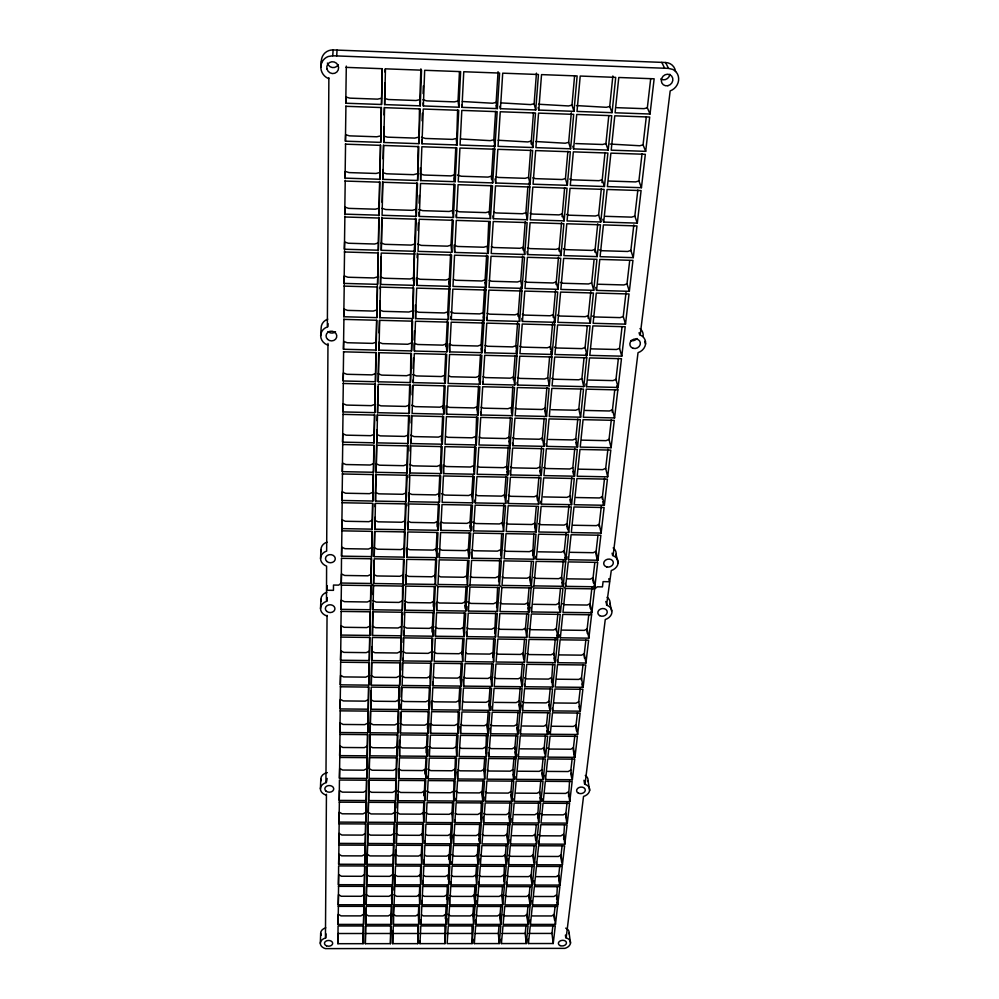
<?xml version="1.0" encoding="UTF-8"?>
<svg xmlns="http://www.w3.org/2000/svg" width="999" height="999" viewBox="0 0 999 999"><rect width="100%" height="100%" fill="white"/><g stroke="black" fill="none" stroke-linecap="round" stroke-linejoin="round"><path stroke-width="1.5" d="M369.642 755.843L370.13 734.64L397.902 734.877L397.14 756.043L369.642 755.843L369.93 734.065M341.171 611.063L340.784 635.064L369.88 635.426L370.217 611.45M370.167 732.779L370.666 711.126L398.738 711.388L397.964 733.016L370.167 732.779L370.454 710.813M341.408 585.114L341.034 609.34L370.442 609.74L370.779 585.539M370.704 709.228L371.216 687.112L399.588 687.399L398.801 709.49L370.704 709.228L370.916 690.858M370.979 579.557L370.979 576.535M366.67 884.752L367.095 865.971L393.231 866.046L392.57 884.789L366.67 884.752L366.895 866.046M340.01 733.815L339.66 755.631L367.245 755.831L367.532 734.04M367.145 864.322L367.582 845.179L393.968 845.266L393.294 864.397L367.145 864.322L367.17 854.32L369.992 855.918L390.334 855.981L393.131 854.395L393.494 844.13M340.234 710.539L339.872 732.529L367.744 732.754L368.044 710.801M367.62 843.493L368.069 823.963L394.73 824.075L394.031 843.593L367.62 843.493L367.882 823.051M340.459 686.138L340.097 708.94L368.269 709.203L368.569 686.425M368.606 800.561L369.081 780.219L396.278 780.394L395.554 800.711L368.606 800.561L368.881 779.807M340.696 661.837L340.322 684.839L368.793 685.139L369.106 662.162M340.921 637.012L340.559 660.227L369.33 660.551L369.642 637.374M569.13 933.041L570.504 943.131A8.129 5.632 -6.7 0 1 564.872 948.363L325.399 948.613A8.242 5.732 -0.3 0 1 320.329 943.331A8.242 5.732 -0.3 0 1 325.437 938.024L326.436 794.255M326.311 795.104L325.874 794.992A8.879 6.656 0.4 0 1 320.417 788.823A8.879 6.656 0.4 0 1 325.924 782.692L327.048 615.359M326.91 615.946L326.436 615.809A9.615 7.805 1.8 0 1 320.529 608.516A9.615 7.805 1.8 0 1 326.486 601.386L326.598 566.133A9.828 8.142 2.3 0 1 320.554 558.516L320.966 549.562M327.972 343.481L326.648 551.073A9.828 8.142 2.3 0 0 320.554 558.516M327.822 345.08L327.285 344.905A10.752 9.728 6.8 0 1 320.691 335.739A10.752 9.728 6.8 0 1 327.347 326.91L328.871 77.747M364.41 884.739L364.822 865.971L338.624 865.908L338.449 884.702L364.41 884.739L364.647 866.046M364.86 864.322L364.91 854.32L362.075 855.893L341.67 855.843L338.873 854.232L338.649 864.247L364.86 864.322L365.284 845.166L338.823 845.079M339.173 822.926L338.836 843.393L365.322 843.493L365.584 823.039M365.309 943.68L365.721 925.973L391.096 925.973L390.472 943.655L365.309 943.68L365.522 926.135M365.784 822.239L365.821 812.337L362.937 813.898L342.133 813.798L339.273 812.212L339.036 822.115L365.784 822.239L366.221 802.309L339.223 802.16M365.759 924.412L366.171 906.355L391.795 906.38L391.158 924.412L365.759 924.412L365.934 908.266M366.258 800.549L366.708 780.207L339.435 780.032L339.248 800.411L366.258 800.549L366.533 779.794M366.208 904.769L366.633 886.363L392.507 886.413L391.858 904.794L366.208 904.769L366.458 885.489M339.797 756.618L339.448 778.246L366.745 778.421L367.033 756.817M363.124 943.68L363.511 925.973L338.062 925.973L337.899 943.705L363.124 943.68L363.336 926.135M338.399 905.244L338.087 924.412L363.549 924.412L363.798 905.269M363.973 904.769L364.023 894.679L361.238 896.278L341.246 896.253L338.499 894.642L338.261 904.757L363.973 904.769L364.373 886.363L338.436 886.325M338.261 904.757L338.586 885.451M338.649 864.247L338.973 843.943M339.036 822.115L339.373 801.498M341.77 530.844L372.165 531.368L371.616 556.618L341.533 556.143L341.933 529.433M342.033 502.747L372.777 503.309L372.215 529.145L341.783 528.621L342.195 501.623M342.295 473.976L373.414 474.587L372.827 501.036L342.045 500.474L342.47 473.189M342.57 444.53L374.051 445.179L373.464 472.265L342.32 471.653L342.744 443.631M342.857 414.373L374.712 415.072L374.113 442.807L342.595 442.145L343.032 413.811M343.144 383.479L375.387 384.228L374.762 412.637L342.882 411.925L343.319 382.867M343.444 351.823L376.086 352.635L375.449 381.73L343.169 380.969L343.619 351.573M343.743 319.38L376.798 320.242L376.136 350.075L343.469 349.25L343.918 319.118M344.056 286.114L377.522 287.025L376.848 317.62L343.768 316.745L344.243 284.727M344.38 251.985L378.271 252.972L377.585 284.34L344.081 283.404L344.568 250.687M344.705 216.983L379.033 218.032L378.334 250.212L344.405 249.226L344.892 216.071M345.042 181.056L379.82 182.168L379.096 215.197L344.73 214.136L345.229 180.282M345.379 144.168L380.631 145.355L379.882 179.258L345.067 178.134L345.567 143.819M345.741 106.294L381.456 107.555L380.694 142.37L345.417 141.184L345.929 106.106M346.104 67.37L382.317 68.719L381.531 104.483L345.766 103.222L346.303 66.096M338.449 884.702L338.686 874.637L341.458 876.235L361.65 876.285L364.46 874.687M338.087 924.412L338.311 914.26L341.034 915.883L360.839 915.883L363.599 914.272M337.899 943.705L338.137 933.516L363.174 933.503M363.986 896.253L364.223 885.489M364.872 855.956L365.135 844.03M365.784 814.048L366.059 801.635M370.904 579.532L371.391 557.517M371.616 556.618L371.965 531.418M372.215 529.145L372.565 503.696M372.827 501.036L373.214 473.776M373.464 472.265L373.838 445.766M373.901 442.769L374.513 414.498M374.762 412.637L375.187 383.604M375.449 381.73L375.874 352.372M375.974 347.802L376.573 320.354M376.848 317.62L377.335 285.639M377.585 284.34L378.072 251.948M378.334 250.212L378.833 217.095M378.896 214.061L379.608 181.368M379.882 179.258L380.407 144.98M380.694 142.37L381.231 107.343M381.531 104.483L382.068 68.968M363.549 924.412L363.936 906.355L338.249 906.343M365.322 843.493L365.746 823.95L339.023 823.838M366.745 778.421L367.207 757.654L339.648 757.454M367.245 755.831L367.707 734.627L339.86 734.39M367.744 732.754L368.219 711.101L340.085 710.851M368.269 709.203L368.743 687.087L340.309 686.788M368.793 685.139L369.293 662.537L340.534 662.212M369.33 660.551L369.842 637.449L340.771 637.087M369.88 635.426L370.404 611.813L341.009 611.413M370.442 609.74L370.979 585.601L341.258 585.164M367.132 855.968L367.407 844.043M368.369 801.648L368.132 812.349L371.016 813.935L391.758 814.035L394.617 812.474L394.992 801.785M369.405 756.83L369.131 768.656L372.078 770.229L393.244 770.379L396.153 768.843L396.566 757.03M371.266 685.164L371.79 662.562L400.462 662.886L399.65 685.451L371.266 685.164L371.566 662.187M371.828 660.576L372.365 637.487L401.348 637.849L400.524 660.901L371.828 660.576L371.928 646.603M372.415 635.451L372.952 611.85L402.26 612.25L401.423 635.814L372.415 635.451L372.739 611.488M373.127 594.592L373.326 585.576M373.601 583.516L374.175 558.828L404.145 559.303L403.271 583.953L373.601 583.516L373.901 560.639M374.225 556.655L374.8 531.406L405.119 531.93L404.22 557.142L374.225 556.655L374.575 531.468M374.85 529.195L375.449 503.359L406.118 503.908L405.194 529.707L374.85 529.195L374.887 517.357M375.137 506.768L375.199 503.746M375.437 493.543L375.886 473.838M376.161 472.315L376.785 445.242L408.179 445.891L407.217 472.914L376.161 472.315L376.573 444.33M376.848 442.857L377.485 415.134L409.24 415.834L408.266 443.519L376.848 442.857L376.898 429.882M377.11 420.691L377.247 414.573M377.535 412.699L378.196 384.303L410.339 385.052L409.328 413.399L377.535 412.699L377.884 386.65M378.246 381.793L378.921 352.697L411.463 353.509L410.427 382.555L378.246 381.793L378.671 352.447M379.121 332.929L379.408 320.442M379.72 317.694L380.432 287.113L413.786 288.037L412.712 318.556L379.72 317.694L379.857 300.911M380.132 288.761L380.207 285.726M414.597 246.79L413.886 285.339L380.494 284.415L380.869 256.718M381.281 250.299L382.018 218.119L416.246 219.168L415.097 251.286L381.281 250.299L381.78 217.208M382.118 202.347L382.592 181.481M382.904 179.358L383.691 145.467L418.818 146.653L417.619 180.482L382.904 179.358L382.867 169.568M383.117 158.866L383.429 145.092M383.753 142.482L384.565 107.667L420.167 108.928L418.931 143.669L383.753 142.482L383.841 126.985M384.116 114.972L384.29 107.455M384.627 104.595L385.452 68.831L421.541 70.167L420.267 105.857L384.627 104.595L384.852 82.967M385.102 72.165L385.164 69.081M608.791 578.733L609.427 581.73L603.084 581.63L602.459 586.888L597.39 586.813L594.617 588.873L565.471 588.448L563.149 586.313L533.903 585.876L531.156 587.949L501.86 587.524L499.463 585.377L470.042 584.939L467.357 587.012L437.887 586.575L435.427 584.427L405.844 583.99L403.196 586.076L402.335 610.177L373.002 609.777L373.551 585.639L371.016 583.478L341.271 583.041L338.673 585.127L333.491 585.052L333.454 590.347L326.998 590.259L327.173 585.701M375.499 501.086L376.111 474.637L407.13 475.237L406.193 501.648L375.499 501.086L375.462 492.407L378.783 493.843L402.634 494.293L405.894 492.969L406.193 501.648M378.983 350.137L379.67 320.317L412.612 321.178L411.551 350.949L378.983 350.137L378.921 343.594M380.494 284.415L381.218 253.059L414.997 254.046M339.872 732.529L340.11 722.889L343.094 724.45L364.76 724.637L367.769 723.126M339.66 755.631L339.897 745.916L342.844 747.477L364.285 747.639L367.27 746.128M339.448 778.246L339.685 768.468L342.595 770.042L363.823 770.179L366.783 768.643M339.248 800.411L339.473 790.559L342.357 792.145L363.374 792.257L366.296 790.709M338.836 843.393L339.073 833.428L341.895 835.027L362.5 835.102L365.359 833.541M341.034 609.34L341.271 600.162L344.418 601.66L367.282 601.985L370.454 600.561M340.784 635.064L341.034 625.774L344.131 627.285L366.758 627.584L369.892 626.148M340.559 660.227L340.796 650.836L343.868 652.372L366.233 652.634L369.343 651.173M340.322 684.839L340.559 675.361L343.606 676.91L365.734 677.147L368.806 675.674M340.097 708.94L340.334 699.375L343.344 700.923L365.247 701.136L368.281 699.65M342.195 496.953L342.27 494.055M341.783 528.621L342.033 519.805L345.279 521.266L368.918 521.678L372.202 520.329M341.533 556.143L341.77 547.202L344.98 548.663L368.369 549.05L371.603 547.677M342.595 442.145L342.844 433.766L346.203 435.164L370.691 435.676L374.076 434.415L374.113 442.807M342.32 471.653L342.557 463.111L345.891 464.535L370.092 465.01L373.439 463.723M342.045 500.474L342.295 491.783L345.579 493.219L369.493 493.668L372.814 492.357M343.469 349.25L343.706 341.396L347.202 342.732L372.577 343.369L376.099 342.207L376.136 350.075M325.836 937.924L325.961 933.828M343.169 380.969L343.419 372.927L346.865 374.288L371.94 374.875L375.412 373.688M342.882 411.925L343.119 403.708L346.528 405.082L371.303 405.644L374.737 404.42M344.081 283.404L344.33 275.961L347.902 277.235L373.926 277.959L377.522 276.885M344.205 281.631L344.305 278.634M343.768 316.745L344.018 309.091L347.552 310.389L373.239 311.064L376.798 309.952M320.329 943.331L320.679 933.141M344.405 249.226L344.643 241.995L348.276 243.244L374.625 244.018L378.259 242.969M326.361 782.592L327.148 778.483M344.73 214.136L344.98 207.155L348.651 208.366L375.337 209.191L379.021 208.192L379.096 215.197M390.472 943.655L390.597 926.135M390.759 921.727L391.333 905.294M391.546 899.287L392.033 885.539M392.57 884.789L392.744 865.396M393.594 841.195L394.23 823.164M395.554 800.711L395.766 779.969M396.678 754.07L397.377 734.29M397.54 729.769L398.189 711.076M398.526 701.835L399.051 686.738M399.65 685.451L399.912 662.512M400.524 660.901L400.836 636.226M401.423 635.814L401.698 611.875M402.335 610.177L402.609 586.013M402.934 577.01L403.546 559.565M403.758 553.434L404.57 530.494M404.682 527.534L405.557 502.784M405.706 498.251L406.556 474.425M406.718 469.792L407.592 444.967M407.754 440.484L408.641 415.259M408.916 407.604L409.727 384.415M410.427 382.555L410.839 353.234M411.551 350.949L412.013 319.73M412.712 318.556L413.186 286.626M413.399 280.557L415.609 218.232M415.821 212.15L416.858 182.842M417.619 180.482L418.144 146.254M418.931 143.669L419.468 108.691M419.68 102.697L420.879 68.856M394.792 822.364L395.492 802.459L368.569 802.322L368.107 822.252L394.792 822.364L394.617 812.474M396.341 778.608L397.078 757.866L369.593 757.667L369.118 778.433L396.341 778.608L396.153 768.843M416.346 216.346L417.52 183.379L382.842 182.268L382.08 215.285L416.346 216.346L415.921 209.34L412.3 210.339L385.689 209.515L381.98 208.304M392.657 943.655L393.306 925.973L418.631 925.961L417.757 943.643L392.657 943.655L392.619 930.556M393.156 915.833L393.531 905.294M394.081 890.121L394.255 885.539M395.329 856.043L395.542 849.999M396.328 843.593L397.04 824.088L423.626 824.2L422.677 843.693L396.328 843.593L396.528 823.176M397.078 807.904L397.302 801.797M399.25 748.189L399.538 740.334M400.374 733.029L401.173 711.413L429.17 711.663L428.109 733.266L400.374 733.029L400.549 712.637M401.111 697.04L401.486 686.763M402.098 670.029L402.372 662.537M403.109 642.382L403.271 637.787M404.108 614.847L404.208 611.912M408.079 505.856L408.179 502.834M409.103 477.572L409.215 474.488M410.065 451.011L410.289 445.03M411.089 422.964L411.376 415.322M412.112 394.867L412.437 385.964M413.074 368.506L413.461 357.867M414.11 340.047L414.448 330.706M449.225 281.556L449.95 289.036L448.451 319.493L415.572 318.631L415.384 304.907M419.093 203.209L419.38 195.417M420.629 180.582L421.865 146.753L456.88 147.939L455.219 181.693L420.629 180.582L420.379 167.72M422.09 120.792L422.365 113.299M423.077 93.606L423.364 85.914M345.067 178.134L345.317 171.403L349.038 172.59L376.061 173.464L379.807 172.515M417.107 257.767L417.27 253.097M418.094 230.482L418.381 222.889M393.369 924.412L394.018 906.38L419.592 906.405L418.706 924.412L393.369 924.412L393.206 914.285L395.979 915.896L415.684 915.908L418.369 914.297L418.706 924.412M394.817 884.802L395.504 866.046L421.566 866.108L420.654 884.839L394.817 884.802L394.667 876.185M395.567 864.397L396.266 845.279L422.589 845.366L421.653 864.472L395.567 864.397L395.392 854.407L398.239 856.006L418.531 856.068L421.291 854.482L421.653 864.472M397.902 800.723L398.638 780.406L425.774 780.581L424.775 800.861L397.902 800.723L397.789 795.104M398.713 778.621L399.463 757.879L426.885 758.079L425.861 778.795L398.713 778.621L398.501 768.855L401.473 770.429L422.589 770.566L425.449 769.043L425.861 778.795M399.538 756.068L400.312 734.889L428.009 735.114L426.973 756.268L399.538 756.068L399.325 746.365L402.322 747.939L423.651 748.101L426.548 746.578L426.973 756.268M401.236 709.502L402.048 687.424L430.344 687.712L429.258 709.765L401.236 709.502L401.111 704.058M403.022 660.938L403.871 637.874L432.779 638.236L431.643 661.263L403.022 660.938L402.947 658.254M403.946 635.851L404.807 612.275L434.028 612.674L432.879 636.213L403.946 635.851L403.808 631.218M404.882 610.202L405.769 586.113L435.314 586.538L434.128 610.601L404.882 610.202L404.695 604.095M406.83 557.18L407.754 531.967L437.974 532.479L436.738 557.654L406.83 557.18L406.531 548.251M407.829 529.757L408.778 503.958L439.348 504.52L438.086 530.269L407.829 529.757L407.58 522.427M408.853 501.698L409.827 475.299L440.759 475.899L439.46 502.247L408.853 501.698L408.591 494.468M409.915 472.977L410.901 445.954L442.195 446.603L440.871 473.576L409.915 472.977L409.752 468.706M410.989 443.568L412 415.896L443.668 416.595L442.32 444.218L410.989 443.568L410.814 439.385M413.224 382.617L414.285 353.571L446.728 354.383L445.304 383.379L413.224 382.617L413.099 379.945M414.385 351.024L415.472 321.253L448.314 322.115L446.853 351.823L414.385 351.024L414.061 344.468M415.572 318.631L416.683 288.112L449.95 289.036M416.783 285.427L417.932 254.121L451.61 255.107L450.074 286.351L416.783 285.427L416.371 277.972L420.03 279.258L445.891 279.982L449.363 278.896L450.074 286.351M419.318 216.433L420.529 183.479L455.082 184.59L453.459 217.482L419.318 216.433L419.043 212.238M421.978 143.769L423.251 109.028L458.741 110.29L457.03 144.955L421.978 143.769L421.69 139.885M423.364 105.969L424.675 70.292L460.639 71.616L458.891 107.23L423.364 105.969L423.114 102.872M326.96 601.261L327.11 597.577M320.417 788.835L320.791 779.008M345.417 141.184L345.654 134.715L349.425 135.852L376.823 136.788L380.607 135.889M345.766 103.222L346.016 97.04L349.837 98.139L377.585 99.138L381.418 98.289M320.529 608.541L320.929 599.35M417.757 943.643L417.794 926.135M418.294 915.846L418.806 905.306M419.243 896.328L419.767 885.576M420.217 876.423L420.754 865.471M421.203 856.131L421.79 844.23M422.215 835.426L422.814 823.288M423.251 814.322L423.851 801.935M424.15 795.841L424.912 780.157M425.212 773.925L426.036 757.242M426.248 752.821L427.135 734.54M427.435 728.508L428.271 711.35M428.571 705.207L429.458 687.05M429.882 678.259L430.631 662.861M431.643 661.263L431.843 638.149M432.142 632.03L433.104 612.3M433.379 606.443L434.353 586.475M434.802 577.497L435.726 558.541M436.088 550.886L436.988 532.517M437.275 526.623L438.411 503.384M438.773 495.841L439.785 475.074M441.221 445.666L440.359 470.204M441.446 441.196L442.669 416.009M443.044 408.366L444.168 385.214M444.393 380.781L445.691 354.096M446.066 346.516L447.315 320.654M447.627 314.435L448.938 287.612M449.075 284.59L450.574 254.058M451.748 252.36L453.321 220.304L419.218 219.256L418.032 251.373L451.748 252.36L450.999 245.117L452.26 219.343M452.559 213.287L453.983 184.041M454.133 180.931L455.769 147.515M457.592 110.04L456.555 145.33M458.891 107.23L458.029 101.024L459.453 71.828M419.667 904.819L420.567 886.45L394.755 886.413L394.081 904.794L419.667 904.819L419.33 894.742L416.62 896.34L396.715 896.315L393.918 894.717M423.713 822.489L424.687 802.609L397.839 802.472L397.103 822.377L423.713 822.489L423.326 812.612L420.517 814.173L399.825 814.073L396.915 812.487M430.432 685.776L431.543 663.236L402.947 662.924L402.122 685.476L430.432 685.776L429.982 676.335L426.998 677.797L404.982 677.559L401.885 676.023M443.793 414.16L445.179 385.864L413.136 385.114L412.088 413.461L443.793 414.16L443.156 405.956L439.847 407.18L415.222 406.63L411.738 405.257M327.872 326.76L328.034 323.651M419.942 943.63L420.829 925.961L446.091 925.961L444.98 943.618L419.942 943.63L419.842 940.733M420.904 924.412L421.815 906.405L447.315 906.418L446.178 924.412L420.904 924.412L420.754 920.079M421.89 904.819L422.814 886.463L448.563 886.5L447.415 904.844L421.89 904.819L421.74 900.499M422.889 884.839L423.838 866.121L449.837 866.183L448.663 884.889L422.889 884.839L422.739 880.544M423.913 864.472L424.875 845.379L451.136 845.466L449.937 864.547L423.913 864.472L423.751 860.201M424.962 843.693L425.936 824.212L452.46 824.325L451.248 843.793L424.962 843.693L424.85 840.858M428.221 778.808L429.258 758.104L456.605 758.291L455.307 778.983L428.221 778.808L428.096 776.023M429.358 756.28L430.419 735.139L458.042 735.364L456.718 756.48L429.358 756.28L429.046 749.362M430.507 733.278L431.593 711.688L459.515 711.95L458.166 733.503L430.507 733.278L430.057 723.676L433.116 725.224L454.62 725.411L457.505 723.913L458.166 733.503M431.693 709.789L432.804 687.737L461.014 688.024L459.64 710.052L431.693 709.789L431.293 701.623M432.892 685.801L434.028 663.274L462.549 663.598L461.138 686.088L432.892 685.801L432.692 681.755M435.389 636.238L436.575 612.712L465.721 613.099L464.248 636.6L435.389 636.238L435.052 630.069M467.357 587.012L465.846 611.038L436.675 610.639L437.887 586.575M439.335 557.692L440.596 532.529L470.741 533.041L469.168 558.166L439.335 557.692L439.061 553.234M440.709 530.319L442.008 504.57L472.49 505.119L470.879 530.831L440.709 530.319L440.234 522.989M443.556 473.626L444.917 446.653L476.123 447.302L474.425 474.238L443.556 473.626L443.044 466.533M446.541 414.223L447.964 385.926L479.92 386.675L478.146 414.922L446.541 414.223L446.004 407.38M449.675 351.898L451.173 322.19L483.916 323.039L482.055 352.697L449.675 351.898L449.1 345.354M451.298 319.568L452.834 289.111L485.989 290.022L484.078 320.429L451.298 319.568L451.011 316.508M454.682 252.435L456.293 220.392L490.297 221.441L488.286 253.421L454.682 252.435L454.058 246.653M456.431 217.57L458.079 184.69L492.532 185.802L490.472 218.619L456.431 217.57L456.106 214.773M461.975 107.343L463.761 71.741L499.6 73.064L497.377 108.604L461.975 107.343L461.613 104.858M320.691 335.764L321.141 327.972A10.652 9.665 7.1 0 1 327.734 319.168M336.7 55.932L337.05 50.1M444.98 943.618L444.93 926.135M445.379 918.793L446.216 905.331M446.59 899.35L447.44 885.626M448.663 884.889L448.701 865.534M449.075 859.315L450.012 844.317M450.374 838.473L451.311 823.413M451.873 814.46L452.634 802.097M453.996 780.331L453.646 799.962M455.419 757.454L454.845 775.187M456.718 756.48L456.081 746.802L456.83 734.777M458.266 711.625L457.767 731.243M459.64 710.052L458.953 700.536L459.777 687.362M461.276 663.211L460.314 678.583L460.814 685.326M461.838 654.245L462.812 638.523M464.41 612.724L463.374 629.37L463.873 635.539M465.846 611.038L465.084 601.898L466.021 586.937M466.57 577.971L467.657 560.576M469.368 533.066L468.231 551.411L468.756 557.355M470.879 530.831L470.054 522.04L471.078 505.482M471.64 496.453L472.927 475.724M474.762 446.366L473.701 470.866M476.598 416.758L475.674 443.106M478.509 386.026L477.072 409.14L477.684 414.61M480.082 384.19L481.893 355.244L449.55 354.445L448.089 383.441L480.082 384.19L479.12 376.161L480.444 354.957M482.055 352.697L481.068 344.855L482.517 321.578M484.078 320.429L483.066 312.774L484.565 288.599M486.151 287.35L488.111 256.169L454.545 255.195L452.972 286.426L486.151 287.35L485.102 279.895L486.65 255.107M488.711 221.978L487.462 251.81M489.173 214.41L490.996 185.227M491.383 179.021L493.256 148.789M495.005 146.241L497.177 111.651L461.813 110.402L460.077 145.067L495.005 146.241L493.818 139.76L495.579 111.389M497.377 108.604L496.141 102.385L498.051 71.728M452.572 822.627L453.821 802.771L427.023 802.622L426.024 822.502L452.572 822.627L451.973 812.761L449.2 814.31L428.559 814.21L425.624 812.624M453.921 801.023L455.194 780.756L428.134 780.594L427.11 800.873L453.921 801.023L453.321 791.22L450.524 792.756L429.67 792.644L426.698 791.058M462.674 661.613L464.11 638.623L435.289 638.261L434.128 661.288L462.674 661.613L461.95 652.272L458.991 653.721L436.8 653.458L433.628 651.935M467.482 584.902L469.031 560.327L439.223 559.865L437.987 584.465L467.482 584.902L466.708 575.861L463.648 577.26L440.721 576.91L438.536 575.923M472.639 502.859L474.288 476.548L443.444 475.949L442.12 502.297L472.639 502.859L471.778 494.205L468.631 495.516L444.917 495.079L441.521 493.643M476.273 444.93L477.997 417.357L446.428 416.658L445.03 444.28L476.273 444.93L475.362 436.563L472.14 437.824L447.877 437.312L445.554 436.376M494.817 149.213L459.927 148.039L458.229 181.793L492.707 182.904L494.817 149.213L494.118 145.305M474.975 906.443L473.601 924.412L448.376 924.412L449.525 906.418L474.975 906.443L474.238 896.39L475.049 885.676M449.625 904.844L450.799 886.5L476.486 886.55L475.087 904.869L449.625 904.844L449.238 897.651M450.899 884.889L452.097 866.195L478.034 866.258L476.61 884.939L450.899 884.889L450.736 882.03M452.197 864.547L453.421 845.479L479.62 845.566L478.159 864.61L452.197 864.547L452.035 861.7M453.521 843.793L454.77 824.337L481.231 824.45L479.745 843.893L453.521 843.793L453.009 835.301M454.882 822.627L456.143 802.784L482.867 802.921L481.356 822.751L454.882 822.627L454.707 819.817M456.256 801.036L457.542 780.768L484.54 780.943L483.004 801.173L456.256 801.036L456.081 798.238M457.667 778.995L458.978 758.316L486.251 758.516L484.677 779.17L457.667 778.995L457.205 772.04M460.564 733.528L461.938 711.975L489.785 712.225L488.149 733.753L460.564 733.528L460.077 726.673M463.586 686.113L465.022 663.623L493.469 663.948L491.758 686.413L463.586 686.113L463.074 679.382M466.745 636.638L468.244 613.136L497.315 613.536L495.529 637L466.745 636.638L466.371 632.005M468.381 611.076L469.917 587.05L499.3 587.487L497.477 611.463L468.381 611.076L467.994 606.505M470.042 584.939L471.615 560.377L501.336 560.839L499.463 585.377L498.426 576.348L495.417 577.734L472.552 577.385L470.354 576.398M471.753 558.216L473.364 533.091L503.409 533.603L501.498 558.691L471.753 558.216L471.203 552.272M473.501 530.881L475.137 505.169L505.544 505.731L503.583 531.393L473.501 530.881L473.076 526.485M475.287 502.909L476.96 476.598L507.717 477.197L505.706 503.471L475.287 502.909L474.987 500.024M480.894 414.985L482.704 386.738L514.56 387.487L512.412 415.684L480.894 414.985L480.581 412.25M482.854 384.253L484.702 355.319L516.945 356.119L514.747 385.002L482.854 384.253L482.529 381.581M484.865 352.772L486.763 323.114L519.405 323.976L517.145 353.571L484.865 352.772L484.527 350.149M486.925 320.504L488.861 290.11L521.915 291.021L519.605 321.366L486.925 320.504L486.513 317.445M493.419 218.706L495.516 185.889L529.857 187L527.36 219.755L493.419 218.706L492.969 215.909M495.704 183.004L497.852 149.313L532.642 150.487L530.069 184.116L495.704 183.004L494.992 178.946M500.449 108.704L502.709 73.177L538.436 74.5L535.726 109.965L500.449 108.704L499.937 106.231M328.708 78.621L328.122 78.397A12.025 11.651 45.7 0 1 328.196 56.518L332.742 55.782L333.129 49.95L665.596 62.512A11.976 11.001 -46.9 0 1 675.561 71.516M472.14 943.593L473.476 925.961L448.276 925.961L447.152 943.618L472.14 943.593L471.99 926.135M472.777 915.871L473.563 905.356M475.749 876.535L476.573 865.609M478.171 844.417L477.272 856.293L477.822 863.411M478.833 835.651L479.745 823.538M481.356 802.247L480.769 818.818M483.004 780.519L482.042 793.119L482.754 801.523M483.703 771.203L484.727 757.667M486.438 735.027L485.764 752.984M488.186 711.912L487.112 726.011L487.999 735.614L486.388 756.693L459.103 756.493L460.439 735.389L487.999 735.614M489.935 710.339L491.608 688.348L463.461 688.049L462.062 710.077L489.935 710.339L489.023 700.823L490.01 687.674M490.671 678.908L491.833 663.548M493.693 638.91L492.782 657.267M495.641 613.149L494.717 632.842M497.589 587.4L496.64 607.429M499.687 559.552L498.613 581.455M501.648 533.616L500.624 554.895M502.322 524.8L503.846 504.582M504.42 497.065L505.981 476.373M506.555 468.681L508.191 447.065M510.127 445.641L512.225 418.106L480.744 417.407L478.983 444.992L510.127 445.641L508.928 437.275L510.427 417.507M512.749 386.825L511.413 412.637M513.299 379.445L515.084 355.819M517.145 353.571L515.846 345.729L517.607 322.502M518.069 316.296L520.092 289.585M522.115 288.349L524.5 257.23L491.033 256.256L489.035 287.425L522.115 288.349L520.741 280.894L522.614 256.156M523.089 249.975L525.224 221.578M527.36 219.755L525.899 212.75L527.884 186.413M530.069 184.116L528.571 177.36L530.631 150.05M531.093 143.981L533.454 112.725M535.726 109.965L534.128 103.746L536.438 73.152M493.618 661.975L495.367 639.01L466.62 638.661L465.147 661.638L493.618 661.975L492.657 652.634L489.747 654.083L467.607 653.821L465.484 652.809M509.94 448.002L478.833 447.352L477.11 474.288L507.892 474.887L509.94 448.002L508.953 441.021M524.7 254.483L527.135 222.565L493.244 221.528L491.208 253.509L524.7 254.483L523.289 247.252L519.905 248.289L493.893 247.527L491.358 246.691M532.867 147.527L535.501 112.999L500.249 111.763L498.039 146.353L532.867 147.527L531.318 141.034L527.809 141.933L498.139 140.247M474.313 943.593L475.674 925.961L500.811 925.961L499.225 943.568L474.313 943.593L474.001 939.247M475.786 924.412L477.185 906.443L502.559 906.468L500.949 924.412L475.786 924.412L475.474 920.091M477.297 904.869L478.721 886.55L504.345 886.588L502.709 904.894L477.297 904.869L476.985 900.561M478.846 884.939L480.294 866.258L506.168 866.333L504.495 884.989L478.846 884.939L478.621 882.08M480.419 864.622L481.893 845.566L508.016 845.666L506.318 864.684L480.419 864.622L479.97 858.928M483.653 822.764L485.189 802.934L511.85 803.071L510.064 822.876L483.653 822.764L483.191 817.132M485.327 801.186L486.888 780.956L513.811 781.131L512 801.335L485.327 801.186L484.965 796.99M488.761 756.718L490.397 735.626L517.882 735.851L515.996 756.917L488.761 756.718L488.386 752.572M490.534 733.778L492.207 712.25L519.98 712.499L518.044 734.003L490.534 733.778L490.022 728.296M492.345 710.351L494.055 688.373L522.115 688.661L520.142 710.614L492.345 710.351L491.958 706.281M501.86 587.524L499.999 611.5L529.008 611.9L531.156 587.949M508.354 503.521L510.389 477.247L541.046 477.847L538.698 504.07L508.354 503.521L507.967 500.636M510.564 474.937L512.649 448.064L543.668 448.701L541.258 475.549L510.564 474.937L509.977 470.691M512.824 445.691L514.96 418.169L546.341 418.856L543.881 446.341L512.824 445.691L512.425 442.907M517.519 385.065L519.755 356.181L551.898 356.98L549.313 385.814L517.519 385.065L517.082 382.392M522.44 321.441L524.787 291.096L557.729 292.008L555.019 322.29L522.44 321.441L521.89 318.381M527.609 254.57L530.082 222.652L563.873 223.689L561.013 255.544L527.609 254.57L527.035 251.673M538.786 110.077L541.533 74.613L577.135 75.936L573.963 111.326L538.786 110.077L538.136 107.592M320.841 67.233L321.341 61.301M499.225 943.568L498.351 933.453L499.001 926.123M499.912 915.871L500.849 905.381M501.648 896.428L502.597 885.726M506.256 844.542L505.207 856.405L505.756 862.075M508.116 823.676L507.042 835.776L507.742 842.831M510.064 822.876L509.053 813.036L510.002 802.397M512 801.335L510.964 791.545L511.925 780.694M513.973 779.345L515.821 758.728L488.623 758.528L487.025 779.183L513.973 779.345L512.912 769.63L513.961 757.891M514.747 749.075L515.971 735.276M518.044 734.003L516.933 724.437L518.019 712.187M520.142 710.614L519.005 701.123L520.179 687.999M522.315 663.91L520.954 679.245L521.615 684.627M524.5 639.298L523.114 654.969L523.626 658.965M525.312 630.169L526.785 613.573M527.572 604.832L529.07 587.874M531.356 585.839L533.553 561.351L503.921 560.889L502.022 585.414L531.356 585.839L530.057 576.823L531.406 561.588M533.853 534.165L532.667 555.419M534.627 525.362L536.288 506.668M538.923 477.01L537.087 497.677L537.562 500.561M541.258 475.549L539.81 467.045L541.533 447.752M542.195 440.334L544.155 418.244M546.565 416.446L549.088 388.299L517.32 387.55L515.147 415.746L546.565 416.446L545.042 408.254L546.878 387.624M549.313 385.814L547.752 377.797L549.625 356.668M550.299 349.126L552.584 323.414M553.134 317.232L555.506 290.559M556.043 284.54L558.466 257.205M559.015 251.036L561.538 222.702M562.075 216.671L564.66 187.6M567.32 185.315L570.329 151.761L535.651 150.587L533.054 184.203L567.32 185.315L565.459 178.559L567.882 151.299M570.591 148.801L573.688 114.361L538.561 113.112L535.889 147.627L570.591 148.801L568.681 142.308L571.316 112.775M573.963 111.326L571.99 105.107L574.575 76.099M504.383 865.696L503.808 880.881M509.915 824.575L483.528 824.462L482.017 843.893L508.166 843.993L509.915 824.575L509.053 816.133M522.29 686.725L524.3 664.298L495.941 663.973L494.205 686.438L522.29 686.725L521.128 677.322L518.281 678.771L496.441 678.546L494.305 677.522M524.487 662.325L526.535 639.397L497.864 639.048L496.091 662L524.487 662.325L523.289 652.996L520.417 654.445L498.339 654.183L496.191 653.171M526.723 637.387L528.821 613.96L499.837 613.561L498.026 637.025L526.723 637.387L525.499 628.159L522.589 629.582L500.287 629.295L498.101 628.296M533.741 559.203L535.988 534.153L506.018 533.641L504.083 558.728L533.741 559.203L532.417 550.299L529.42 551.66L506.368 551.286L504.12 550.312M536.188 531.955L538.486 506.331L508.179 505.769L506.193 531.443L536.188 531.955L534.827 523.176L531.805 524.512L508.491 524.1L506.218 523.139M554.782 324.9L522.24 324.038L519.942 353.646L552.122 354.445L554.782 324.9L553.958 321.066M557.979 289.335L560.764 258.279L527.397 257.305L524.987 288.424L557.979 289.335L556.281 281.893L552.996 282.979L527.372 282.255L524.85 281.406M564.123 220.879L567.057 188.187L532.829 187.088L530.294 219.842L564.123 220.879L562.325 213.886L558.965 214.885L532.704 214.061L530.107 213.249M501.398 943.568L502.997 925.961L528.071 925.961L526.261 943.543L501.398 943.568L501.011 939.235M506.718 884.989L508.416 866.333L534.228 866.395L532.305 885.027L506.718 884.989L506.443 882.129M508.566 864.697L510.289 845.666L536.363 845.753L534.39 864.759L508.566 864.697L508.004 859.015M510.439 843.993L512.212 824.587L538.536 824.699L536.525 844.093L510.439 843.993L510.014 839.759M512.362 822.889L514.16 803.084L540.746 803.221L538.711 823.001L512.362 822.889L511.925 818.668M514.323 801.348L516.158 781.143L543.019 781.305L540.934 801.485L514.323 801.348L514.023 798.551M516.321 779.37L518.194 758.74L545.329 758.94L543.194 779.532L516.321 779.37L516.008 776.585M518.356 756.93L520.267 735.876L547.677 736.101L545.504 757.13L518.356 756.93L518.044 754.17M520.442 734.028L522.39 712.524L550.087 712.786L547.877 734.253L520.442 734.028L519.955 729.919M522.564 710.639L524.55 688.686L552.547 688.973L550.287 710.901L522.564 710.639L521.903 705.207M524.737 686.75L526.773 664.323L555.057 664.647L552.747 687.037L524.737 686.75L524.388 684.065M531.53 611.937L533.703 587.986L562.937 588.411L560.464 612.325L531.53 611.937L530.894 607.367M533.903 585.876L536.126 561.388L565.671 561.863L563.149 586.313L561.6 577.297L563.311 560.564M536.313 559.24L538.598 534.203L568.481 534.702L565.896 559.715L536.313 559.24L535.864 556.281M541.321 504.12L543.706 477.897L574.288 478.496L571.578 504.67L541.321 504.12L540.859 501.236M546.578 446.391L549.063 418.918L580.369 419.605L577.534 447.04L546.578 446.391L546.066 443.618M573.601 148.901L576.735 114.46L611.75 115.697L608.191 150.075L573.601 148.901L572.827 146.304M561.388 579.408L561.6 577.297L558.691 578.683L535.951 578.346L533.703 577.36M526.261 943.543L525.199 933.441L525.949 926.123M529.92 887.312L528.983 896.478L529.607 902.197M532.117 865.783L531.006 876.672L531.655 882.367M534.128 846.091L533.066 856.48L533.728 862.149M536.251 825.286L535.177 835.876L535.676 840.109M538.573 802.559L537.662 817.681M539.51 793.456L540.796 780.893M543.194 779.532L541.92 769.842L543.119 758.104M545.429 735.526L544.018 749.3L544.58 753.433M546.353 726.535L547.789 712.462M550.287 710.901L548.913 701.41L550.249 688.311M552.709 664.248L551.548 682.255M553.621 655.319L555.382 638.161M556.156 630.569L557.854 613.998M560.464 612.325L558.953 603.209L560.476 588.336M564.085 552.959L566.108 533.254M568.706 532.504L571.353 506.93L541.121 506.368L538.798 531.992L568.706 532.504L567.07 523.738L568.918 505.769M571.578 504.67L569.905 496.041L571.79 477.647M574.525 476.198L577.285 449.4L546.353 448.763L543.918 475.599L574.525 476.198L572.802 467.694L574.775 448.451M577.534 447.04L575.774 438.698L577.784 418.993M580.619 417.195L583.516 389.098L551.848 388.361L549.288 416.496L580.619 417.195L578.808 409.003L580.869 388.823M583.766 386.625L586.738 357.842L554.695 357.055L552.072 385.876L583.766 386.625L581.905 378.609L584.065 357.517M587 355.307L590.047 325.824L557.604 324.975L554.92 354.508L587 355.307L585.089 347.477L587.3 325.874M588.086 318.157L590.809 291.533M593.718 290.322L596.915 259.328L563.661 258.366L560.839 289.423L593.718 290.322L591.695 282.879L594.055 259.79M594.842 252.085L597.739 223.801M600.774 222.003L604.133 189.385L570.029 188.287L567.057 220.966L600.774 222.003L598.638 215.01L601.311 188.786M601.947 182.605L605.019 152.56M608.191 150.075L605.931 143.581L608.791 115.659M612.062 112.675L615.709 77.373L580.219 76.049L577.01 111.426L612.062 112.675L609.727 106.456L612.849 75.986M528.059 905.419L526.985 915.883L527.772 923.076M528.234 924.412L530.082 906.48L504.77 906.468L503.134 924.412L528.234 924.412L527.147 914.347L524.612 915.946L505.082 915.933L503.171 914.872M530.244 904.907L532.142 886.637L506.568 886.6L504.907 904.894L530.244 904.907L529.145 894.904L526.573 896.478L506.868 896.453L504.932 895.391M557.629 639.785L529.033 639.435L526.948 662.349L555.269 662.674L557.629 639.785L556.893 635.177M557.829 637.774L560.252 614.385L531.343 613.985L529.22 637.412L557.829 637.774L556.368 628.558L553.508 629.982L531.256 629.695L529.058 628.683M590.322 323.226L593.443 292.994L560.589 292.083L557.842 322.365L590.322 323.226L588.349 315.572L585.164 316.695L559.939 316.021L557.43 315.16M597.202 256.606L600.474 224.8L566.795 223.776L563.911 255.632L597.202 256.606L595.117 249.375L591.87 250.412L566.008 249.65L563.424 248.813M604.432 186.513L607.892 153.022L573.339 151.86L570.292 185.402L604.432 186.513L602.235 179.758L598.913 180.707L572.39 179.845L569.742 179.046M528.421 943.543L530.257 925.961L555.282 925.961L553.221 943.518L528.421 943.543L527.959 939.21M530.419 924.412L532.28 906.493L557.542 906.505L555.456 924.412L530.419 924.412L529.945 920.104M532.455 904.919L534.353 886.637L559.865 886.687L557.729 904.932L532.455 904.919L531.967 900.611M534.527 885.039L536.463 866.408L562.225 866.47L560.052 885.077L534.527 885.039L534.028 880.756M536.638 864.772L538.623 845.766L564.622 845.853L562.412 864.834L536.638 864.772L536.301 861.925M538.798 844.093L540.821 824.712L567.082 824.824L564.822 844.192L538.798 844.093L538.449 841.27M543.244 801.498L545.342 781.318L572.14 781.493L569.78 801.648L543.244 801.498L542.882 798.713M545.529 779.545L547.677 758.953L574.737 759.153L572.34 779.72L545.529 779.545L544.979 775.386M550.249 734.277L552.497 712.799L580.119 713.061L577.622 734.502L550.249 734.277L549.862 731.543M552.697 710.913L554.982 688.998L582.892 689.285L580.344 711.176L552.697 710.913L552.297 708.204M557.717 662.699L560.114 639.822L588.623 640.172L585.963 663.024L557.717 662.699L557.305 660.039M560.327 637.799L562.762 614.41L591.595 614.81L588.861 638.161L560.327 637.799L559.827 634.727M565.471 588.448L562.974 612.362L591.833 612.749L594.617 588.873L594.018 585.876M565.684 586.351L568.244 561.9L597.714 562.375L594.855 586.775L565.684 586.351L565.172 583.341M568.468 559.752L571.078 534.752L600.874 535.252L597.964 560.227L568.468 559.752L567.932 556.793M586.525 386.688L589.522 357.917L621.478 358.703L618.131 387.437L586.525 386.688L585.889 384.016M596.565 290.409L599.8 259.415L632.954 260.377L629.345 291.321L596.565 290.409L595.754 287.425M603.696 222.09L607.105 189.473L641.096 190.572L637.3 223.127L603.696 222.09L602.834 219.293M555.219 905.444L554.008 915.921L554.545 920.216M557.305 887.362L556.618 899.375M559.79 865.846L558.528 876.735L559.665 885.264M562.412 864.834L561.051 854.932L562.062 846.19M564.46 825.411L563.636 838.81M565.659 815.009L567.082 802.709M569.58 781.068L568.543 796.415M572.34 779.72L570.854 770.029L572.202 758.316M574.812 735.764L573.226 749.525L574.525 757.779M577.622 734.502L576.061 724.949L577.472 712.737M580.344 711.176L578.746 701.71L580.257 688.611M581.268 679.882L583.029 664.597M585.864 640.059L584.065 655.681L584.54 658.341M588.823 614.422L586.913 630.956L587.412 633.591M591.833 612.749L590.072 603.646L591.957 587.3M594.855 586.775L593.056 577.784L594.817 562.587M597.964 535.252L595.866 553.471L597.402 560.889M598.988 526.485L601.311 506.356M602.172 498.888L604.545 478.296M607.692 476.848L610.814 450.099L579.969 449.45L577.172 476.248L607.692 476.848L605.694 468.356L607.916 449.138M611.088 447.739L614.285 420.354L583.079 419.667L580.219 447.102L611.088 447.739L609.04 439.398L611.313 419.73M612.187 412.162L614.785 389.622M618.131 387.437L615.971 379.42L618.393 358.379M621.778 356.181L625.212 326.735L592.869 325.886L589.785 355.382L621.778 356.181L619.555 348.339L622.052 326.785M625.511 324.151L629.033 293.968L596.291 293.069L593.131 323.301L625.511 324.151L623.239 316.508L626.011 292.507M629.345 291.321L627.01 283.878L629.67 260.814M633.266 257.655L636.975 225.924L603.408 224.9L600.087 256.681L633.266 257.655L630.869 250.424L633.816 224.912M637.3 223.127L634.827 216.134L637.849 189.96M641.433 187.7L645.329 154.296L610.889 153.134L607.404 186.601L641.433 187.7L638.898 180.944L642.032 153.809M645.679 151.349L649.687 117.045L614.785 115.809L611.201 150.175L645.679 151.349L643.056 144.855L646.278 116.995M650.037 114.023L654.145 78.796L618.781 77.485L615.097 112.787L650.037 114.023L647.34 107.805L650.674 78.921M553.221 943.518L551.972 933.428L552.822 926.135M567.282 823.126L569.58 803.371L543.056 803.233L540.996 823.014L567.282 823.126L565.859 813.323L563.249 814.859L542.794 814.759L540.771 813.71M574.949 757.342L577.41 736.35L550.062 736.126L547.864 757.142L574.949 757.342L573.426 747.727L570.754 749.225L549.687 749.063L547.589 748.026M583.116 687.349L585.739 664.984L557.517 664.672L555.182 687.062L583.116 687.349L581.493 677.971L578.733 679.42L557.005 679.195M601.123 533.066L604.108 507.517L573.975 506.968L571.303 532.554L601.123 533.066L599.238 524.3L596.316 525.636L573.139 525.237M604.37 505.269L607.417 479.145L576.935 478.546L574.2 504.72L604.37 505.269L602.434 496.64L599.487 497.952L576.036 497.514M617.832 389.897L586.263 389.16L583.329 417.257L614.56 417.944L617.832 389.897L616.758 385.889M570.504 943.118A8.129 5.632 -6.7 0 0 566.158 937.874L583.528 796.428A8.754 6.518 -8.2 0 0 589.635 790.396L588.024 780.681M589.635 790.396A8.754 6.518 -8.2 0 0 585.027 784.277L605.257 619.53A9.503 7.63 -11 0 0 611.925 612.499A9.503 7.63 -11 0 0 607.005 605.294L605.806 601.51M606.555 605.157L611.276 570.529A9.703 7.955 -12.1 0 0 618.094 563.211L616.083 554.333M618.094 563.211A9.703 7.955 -12.1 0 0 613.099 555.694L638.024 352.684A10.664 9.416 -20.8 0 0 645.566 344.006L644.755 341.446M645.566 344.006A10.664 9.416 -20.8 0 0 640.197 334.99L670.179 90.897A12.088 11.101 -46.2 0 0 678.583 80.444A12.088 11.101 -46.2 0 0 672.814 69.443L668.506 68.382L332.742 55.782M561.051 854.932L558.478 856.48L538.436 856.418M448.114 874.874L445.417 876.46L425.374 876.41L423.476 875.349M509.053 813.036L506.368 814.585L485.826 814.485L483.828 813.436M392.407 874.749L389.647 876.348L369.493 876.298L366.695 874.699M570.854 770.029L568.194 771.54L547.34 771.403M510.964 791.545L508.254 793.094L487.5 792.969L485.489 791.92M541.92 769.842L539.223 771.353L518.319 771.216M512.912 769.63L510.177 771.153L489.21 771.016L487.187 769.967M576.061 724.949L573.351 726.435L552.072 726.248M395.379 790.883L392.495 792.432L371.541 792.307L368.619 790.721M578.746 701.71L576.011 703.171L554.507 702.971M456.081 746.802L453.221 748.326L431.943 748.164L428.921 746.603M516.933 724.437L514.148 725.923L492.757 725.736L490.671 724.712M548.913 701.41L546.141 702.884L524.587 702.684L522.465 701.648M519.005 701.123L516.183 702.597L494.58 702.384M489.023 700.823L486.163 702.309L464.485 702.097L462.4 701.073M458.953 700.536L456.043 702.022L434.315 701.81L432.255 700.774M590.072 603.646L587.237 605.044L564.81 604.732L562.562 603.746M399.438 675.998L396.403 677.472L374.338 677.235L371.266 675.699M558.953 603.209L556.068 604.62L533.578 604.295M593.056 577.784L590.197 579.158L567.519 578.821M431.168 651.91L428.159 653.358L405.906 653.096L402.772 651.573M400.299 651.548L397.24 652.996L374.925 652.734L371.828 651.211M530.057 576.823L527.097 578.209L504.295 577.872L502.072 576.873M465.084 601.898L462.062 603.296L439.385 602.984L437.225 601.985M401.186 626.548L398.089 627.984L375.537 627.697L372.402 626.173M402.085 601.011L398.963 602.422L376.161 602.11L372.989 600.599M567.07 523.738L564.11 525.074L540.859 524.675L538.561 523.701M569.905 496.041L566.908 497.352L543.394 496.915M605.694 468.356L602.722 469.642L579.008 469.168M470.054 522.04L466.933 523.376L443.481 522.976L441.246 522.002M572.802 467.694L569.78 468.981L545.991 468.506L543.643 467.569M539.81 467.045L536.738 468.331L512.887 467.857L510.551 466.908M609.04 439.398L606.043 440.659L582.055 440.147M575.774 438.698L572.714 439.947L548.651 439.448M578.808 409.003L575.711 410.227L551.373 409.69M508.928 437.275L505.769 438.536L481.568 438.024L479.22 437.087M545.042 408.254L541.895 409.478L517.482 408.928L515.097 408.004M615.971 379.42L612.899 380.607L588.349 380.032M581.905 378.609L578.783 379.795L554.158 379.22L551.71 378.309M619.555 348.339L616.458 349.5L591.62 348.876M547.752 377.797L544.567 378.983L519.867 378.396L517.445 377.497M585.089 347.477L581.942 348.626L557.017 348.002L554.532 347.115M479.12 376.161L475.824 377.347L450.974 376.76L448.601 375.861M623.239 316.508L620.104 317.62L594.954 316.958L592.419 316.084M515.846 345.729L512.574 346.89L487.5 346.253L485.077 345.367M410.077 374.513L406.668 375.711L381.668 375.112L378.184 373.763M481.068 344.855L477.734 346.016L452.584 345.379L448.976 344.043M627.01 283.878L623.851 284.952L598.389 284.24M411.188 343.094L407.742 344.255L382.442 343.619L378.908 342.282M591.695 282.879L588.473 283.966L562.937 283.254L560.389 282.392M483.066 312.774L479.695 313.898L454.233 313.224L450.574 311.913M630.869 250.424L627.672 251.473L601.898 250.712L599.288 249.875M520.741 280.894L517.395 281.98L491.708 281.256L489.21 280.407M412.325 310.889L408.841 312.013L383.216 311.338L379.645 310.027M485.102 279.895L481.693 280.981L455.919 280.257L453.459 279.408M634.827 216.134L631.605 217.133L605.506 216.321M598.638 215.01L595.342 216.009L569.168 215.197L566.545 214.385M450.999 245.117L447.49 246.166L421.316 245.392L417.594 244.143M525.899 212.75L522.477 213.749L496.128 212.937L493.556 212.113M638.898 180.944L635.626 181.905L609.203 181.044M565.459 178.559L562.062 179.508L535.464 178.646L532.842 177.847M528.571 177.36L525.112 178.309L498.426 177.447L495.829 176.648M643.056 144.855L639.76 145.754L610.277 144.068M605.931 143.581L602.572 144.493L575.711 143.569M568.681 142.308L565.247 143.219L535.639 141.521M417.17 173.726L413.511 174.675L386.563 173.801L382.792 172.627M647.34 107.805L644.005 108.654L616.895 107.68M493.818 139.76L490.247 140.659L460.527 138.961M609.727 106.456L606.331 107.305L576.386 105.582M571.99 105.107L568.518 105.956L538.511 104.233M418.469 137.188L414.747 138.087L387.45 137.15L383.641 136.014M534.128 103.746L530.581 104.595L500.524 102.872M496.141 102.385L492.532 103.234L462.4 101.511M458.029 101.024L454.345 101.873L426.773 100.887L422.852 99.763M532.192 915.946L551.685 915.958L554.183 914.385L555.456 924.412M365.347 933.503L390.334 933.491M392.507 933.491L417.432 933.491M419.605 933.478L444.468 933.478M446.628 933.478L471.441 933.466M475.149 933.466L498.351 933.453M502.047 933.453L525.199 933.441M528.883 933.441L551.972 933.428M536.313 876.647L556.168 876.685L558.716 875.136L560.052 885.077M534.24 896.49L553.908 896.515L556.431 894.942L557.729 904.932M512.425 835.688L532.717 835.763L535.339 834.215L536.525 844.093M514.348 814.622L534.84 814.722L537.487 813.186L538.711 823.001M516.308 793.131L537.012 793.256L539.685 791.732L540.934 801.485M545.054 793.293L565.696 793.418L568.331 791.895L569.78 801.648M522.452 725.998L543.781 726.186L546.54 724.7L547.877 734.253M520.367 748.838L541.483 749L544.205 747.502L545.504 757.13M559.552 654.907L581.505 655.157L584.29 653.721L585.963 663.024M562.15 630.094L584.34 630.369L587.15 628.958L588.861 638.161M373.551 585.639L403.196 586.076M538.374 551.81L561.376 552.185L564.31 550.824L565.896 559.715M570.304 552.322L593.219 552.697L596.116 551.336L597.964 560.227M585.164 410.439L609.427 410.989L612.462 409.765L614.56 417.944M384.503 98.401L388.361 99.513L416.034 100.512L419.792 99.663L420.267 105.857M421.491 137.288L425.349 138.449L452.559 139.373L456.206 138.474L457.03 144.955M457.405 175.037L461.251 176.236L488.024 177.098L491.558 176.149L492.707 182.904M420.154 173.826L423.963 175.025L450.824 175.899L454.42 174.937L455.219 181.693M455.631 210.577L459.428 211.8L485.864 212.612L489.348 211.613L490.472 218.619M418.868 209.453L422.627 210.652L449.138 211.476L452.697 210.477L453.459 217.482M527.447 247.752L530.007 248.589L555.943 249.35L559.265 248.314L561.013 255.544M453.908 245.205L457.654 246.466L483.753 247.228L487.2 246.191L488.286 253.421M381.181 243.069L384.852 244.318L411.113 245.092L414.685 244.043L415.097 251.286M522.327 314.223L524.812 315.097L550.112 315.771L553.359 314.648L555.019 322.29M380.407 276.973L384.028 278.246L409.965 278.971L413.499 277.884L413.886 285.339M487.112 313.286L489.572 314.161L514.96 314.835L518.269 313.711L519.605 321.366M519.855 346.241L522.315 347.128L547.315 347.764L550.524 346.603L552.122 354.445M415.172 310.964L418.781 312.275L444.318 312.962L447.752 311.838L448.451 319.493M413.998 343.156L417.57 344.493L442.794 345.13L446.178 343.968L446.853 351.823M483.079 376.673L485.477 377.585L510.252 378.171L513.486 376.973L514.747 385.002M412.849 374.588L416.383 375.936L441.296 376.536L444.655 375.337L445.304 383.379M481.131 407.242L483.504 408.166L507.979 408.716L511.188 407.48L512.412 415.684M445.891 406.019L449.413 407.392L473.963 407.942L477.222 406.718L478.146 414.922M512.799 437.799L515.159 438.736L539.285 439.248L542.395 437.987L543.881 446.341M377.485 404.483L380.919 405.856L405.631 406.418L409.003 405.182L409.328 413.399M410.651 435.202L414.086 436.6L438.424 437.112L441.708 435.851L442.32 444.218M477.372 466.246L479.682 467.195L503.596 467.669L506.73 466.383L507.892 474.887M376.798 434.478L380.194 435.876L404.607 436.401L407.942 435.139L408.266 443.519M442.944 465.109L446.378 466.533L470.367 467.008L473.551 465.721L474.425 474.238M508.354 495.342L510.664 496.303L534.24 496.74L537.287 495.429L538.698 504.07M409.578 464.448L412.974 465.859L437.038 466.346L440.284 465.059L440.871 473.576M475.549 494.73L477.834 495.691L501.486 496.128L504.582 494.817L505.706 503.471M376.123 463.786L379.483 465.197L403.608 465.684L406.905 464.385L407.217 472.914M408.541 493.031L411.9 494.455L435.676 494.905L438.886 493.593L439.46 502.247M472.652 522.09L476.036 523.538L499.413 523.951L502.485 522.614L503.583 531.393M408.628 521.441L410.839 522.402L434.353 522.814L437.525 521.478L438.086 530.269M472.04 549.787L474.275 550.761L497.39 551.136L500.437 549.775L501.498 558.691M374.825 520.379L378.109 521.828L401.685 522.24L404.907 520.904L405.194 529.707M438.773 548.776L442.082 550.249L465.272 550.624L468.356 549.25L469.168 558.166M407.629 548.738L409.815 549.725L433.054 550.099L436.201 548.726L436.738 557.654M500.062 602.872L502.272 603.858L524.825 604.183L527.747 602.772L529.008 611.9M374.2 547.727L377.447 549.188L400.761 549.575L403.946 548.201L404.22 557.142M467.594 601.922L470.866 603.421L493.481 603.746L496.466 602.335L497.477 611.463M405.557 574.937L408.803 576.423L431.793 576.773L434.902 575.387L435.427 584.427L436.625 559.815L406.743 559.353L405.844 583.99L405.606 576.448M373.589 574.462L376.798 575.948L399.85 576.286L403.009 574.9L403.271 583.953M526.81 653.533L528.983 654.545L550.998 654.807L553.821 653.358L555.269 662.674M467.07 627.896L469.218 628.895L491.595 629.183L494.542 627.759L495.529 637M404.607 601.048L407.817 602.547L430.557 602.859L433.628 601.448L434.128 610.601M434.877 626.985L438.074 628.496L460.514 628.783L463.499 627.36L464.248 636.6M524.612 677.846L526.76 678.87L548.538 679.095L551.348 677.647L552.747 687.037M403.683 626.585L406.843 628.096L429.345 628.383L432.38 626.947L432.879 636.213M463.923 677.197L466.034 678.221L487.937 678.446L490.821 676.985L491.758 686.413M433.454 676.872L435.552 677.884L457.505 678.121L460.439 676.66L461.138 686.088M460.914 724.45L462.974 725.486L484.415 725.674L487.25 724.175L488.149 733.753M401.011 699.974L404.071 701.51L425.861 701.723L428.808 700.237L429.258 709.765M488.911 747.577L490.971 748.613L512.137 748.775L514.91 747.277L515.996 756.917M370.716 699.675L373.751 701.223L395.592 701.435L398.589 699.949L398.801 709.49M459.453 747.339L461.488 748.388L482.717 748.551L485.526 747.04L486.388 756.693M400.149 723.413L403.184 724.962L424.75 725.149L427.672 723.651L428.109 733.266M370.179 723.151L373.176 724.712L394.792 724.899L397.764 723.388L397.964 733.016M458.029 769.779L460.039 770.816L481.056 770.966L483.841 769.43L484.677 779.17M427.797 769.055L430.794 770.629L451.86 770.766L454.682 769.242L455.307 778.983M538.586 834.739L540.596 835.788L560.839 835.876L563.424 834.327L564.822 844.192M369.642 746.141L372.615 747.702L394.006 747.864L396.953 746.353L397.14 756.043M455.631 791.233L458.616 792.806L479.42 792.919L482.18 791.383L483.004 801.173M455.257 813.298L457.23 814.347L477.822 814.447L480.556 812.899L481.356 822.751M482.205 834.515L484.178 835.576L504.52 835.651L507.18 834.103L508.166 843.993M397.702 790.896L400.636 792.469L421.541 792.594L424.388 791.046L424.775 800.861M508.566 855.281L510.526 856.33L530.631 856.393L533.229 854.844L534.39 864.759M453.908 834.402L455.856 835.464L476.248 835.551L478.958 833.978L479.745 843.893M480.606 855.194L482.554 856.255L502.709 856.318L505.357 854.769L506.318 864.684M506.73 875.524L508.678 876.585L528.583 876.635L531.168 875.074L532.305 885.027M425.537 834.302L427.472 835.351L447.914 835.439L450.661 833.865L451.248 843.793M451.623 854.582L454.52 856.168L474.712 856.23L477.397 854.657L478.159 864.61M479.045 875.461L480.981 876.535L500.924 876.573L503.546 874.987L504.495 884.989M396.141 833.653L399.026 835.251L419.518 835.326L422.302 833.753L422.677 843.693M424.5 855.019L426.411 856.093L446.653 856.143L449.375 854.57L449.937 864.547M451.298 875.411L453.209 876.473L473.214 876.51L475.861 874.924L476.61 884.939M367.644 833.541L370.492 835.139L391.046 835.214L393.868 833.641L394.031 843.593M476.56 894.817L479.42 896.415L499.188 896.44L501.785 894.854L502.709 904.894M450.025 895.316L451.923 896.39L471.728 896.415L474.363 894.817L475.087 904.869M476.011 914.859L477.897 915.933L497.477 915.933L500.049 914.335L500.949 924.412M394.642 874.749L397.465 876.36L417.57 876.398L420.292 874.812L420.654 884.839M422.477 895.279L424.35 896.353L444.205 896.378L446.878 894.779L447.415 904.844M447.839 914.31L450.661 915.921L470.279 915.921L472.889 914.322L473.601 924.412M421.491 914.834L423.351 915.908L443.019 915.921L445.666 914.31L446.178 924.412M366.246 894.679L369.006 896.29L388.961 896.315L391.708 894.704L391.858 904.794M365.796 914.272L368.531 915.896L388.299 915.896L391.021 914.285L391.158 924.412M665.596 62.512L668.506 68.382M661.775 62.375L664.66 68.244M639.06 332.742L639.71 334.815M585.789 353.921L586.738 357.842M602.822 501.76L603.458 504.645M612.112 553.171L612.637 555.544M528.958 182.929L529.857 187M610.002 603.408L611.6 611.001M575.824 442.432L576.411 445.217M550.836 351.748L551.898 356.98M572.852 471.403L573.426 474.238M592.819 579.87L593.418 582.867M495.954 105.419L496.441 107.904M569.954 499.725L570.516 502.597M589.835 605.694L590.421 608.728M591.008 611.775L591.595 614.81M566.845 525.924L567.395 528.858M544.83 410.651L545.591 414.76M521.091 286.538L521.915 291.021M564.885 557.417L565.671 561.863M581.967 683.915L582.429 686.6M561.9 582.405L562.412 585.414M539.847 470.754L540.334 473.588M578.983 706.293L579.445 709.003M558.99 606.78L559.502 609.827M516.083 350.874L516.945 356.119M575.849 726.797L576.51 730.881M583.978 780.269L584.602 784.165M534.852 526.835L535.539 531.218M554.033 657.991L554.445 660.651M570.866 773.176L571.503 777.334M565.859 816.42L566.67 822.027M548.913 704.657L549.5 708.716M529.87 578.921L530.519 583.441M484.94 282.555L485.989 290.022M546.915 730.631L547.302 733.366M527.984 607.867L528.621 612.437M560.864 856.568L561.638 862.224M506.943 471.516L507.33 474.363M565.422 935.076L565.771 937.774M483.104 316.908L483.916 323.039M541.92 772.989L542.469 777.147M556.992 902.222L557.542 906.505M540.034 797.639L540.571 801.835M481.081 348.701L481.568 352.622M519.005 704.37L519.98 712.499M478.971 378.633L479.607 383.991M454.283 177.822L454.607 180.532M516.933 727.647L517.569 733.116M515.059 751.835L515.821 758.728M513.061 774.175L513.661 779.732M510.964 794.68L511.7 801.673M489.011 704.07L489.522 709.502M470.054 525.711L470.329 528.646M500.037 917.319L500.686 924.525M465.084 605.481L465.334 608.528M444.53 377.809L444.755 380.494M479.058 838.486L479.283 841.32M441.583 438.211L441.795 441.009M437.425 523.676L437.787 529.545M450.561 835.539L450.886 841.208M436.238 603.009L436.675 610.639M449.275 856.205L449.675 863.336M433.529 603.508L434.028 612.674M448.014 876.473L448.176 879.345M448.076 918.643L448.376 924.412M445.566 915.858L445.941 923.076M428.721 702.135L428.908 706.218M426.461 748.388L426.76 755.319M425.374 770.816L425.549 774.999M424.3 792.794L424.413 795.591M407.854 437.5L407.967 440.297M403.871 550.362L403.958 553.346M393.131 854.395L393.294 864.397M372.989 603.658L373.002 609.777M321.291 935.326A8.179 5.719 -0.3 0 1 325.749 927.834M321.091 780.731A8.804 6.631 0.5 0 1 327.347 772.614M565.721 928.133A8.079 5.632 -6.7 0 1 568.968 933.79M321.253 601.373A9.54 7.78 1.9 0 1 326.848 592.232M585.289 775.449A8.691 6.506 -8.2 0 1 587.849 781.543M607.105 597.252A9.428 7.605 -11.1 0 1 609.802 604.407M669.892 74.301A5.994 5.507 -46.9 0 1 660.764 78.971M636.962 338.499A5.282 4.683 -21.1 0 1 630.881 340.559M321.441 62.837A11.926 11.538 47.5 0 1 333.129 49.95M640.009 328.596A10.577 9.366 -21.1 0 1 643.131 336.263M338.124 64.86A5.957 5.769 47.5 0 1 327.397 63.049M613.149 547.914A9.628 7.917 -12.2 0 1 615.884 555.382M321.303 551.66A9.74 8.104 2.4 0 1 327.01 542.145M335.514 331.755A5.332 4.833 7.1 0 1 328.009 331.568M341.508 558.316L341.271 583.041L341.521 573.975L344.692 575.461L367.819 575.811L371.016 574.413L371.016 583.478L371.566 558.791L341.508 558.316M326.486 945.816A4.121 2.872 -0.3 0 0 332.692 943.331A4.121 2.872 -0.3 0 0 326.523 940.846A4.121 2.872 -0.3 0 0 326.486 945.816M326.136 791.208A4.433 3.322 0.4 0 0 333.579 789.772A4.433 3.322 0.4 0 0 328.172 785.651A4.433 3.322 0.4 0 0 326.136 791.208M560.102 945.591A4.071 2.822 -6.7 0 0 566.458 943.131A4.071 2.822 -6.7 0 0 560.714 940.671A4.071 2.822 -6.7 0 0 560.102 945.591M599.775 615.684A4.745 3.821 -11 0 0 607.23 612.449A4.745 3.821 -11 0 0 600.599 609.003A4.745 3.821 -11 0 0 599.775 615.684M578.433 793.181A4.383 3.259 -8.2 0 0 585.289 790.384A4.383 3.259 -8.2 0 0 579.133 787.487A4.383 3.259 -8.2 0 0 578.433 793.181M326.723 611.376A4.808 3.909 1.8 0 0 334.777 609.74A4.808 3.909 1.8 0 0 328.921 604.87A4.808 3.909 1.8 0 0 326.723 611.376M667.894 85.702A6.044 5.544 -46.2 0 0 671.665 76.086A6.044 5.544 -46.2 0 0 661.725 78.322A6.044 5.544 -46.2 0 0 667.894 85.702M633.191 348.339A5.332 4.708 -20.8 0 0 640.309 342.645A5.332 4.708 -20.8 0 0 631.83 340.259A5.332 4.708 -20.8 0 0 633.191 348.339M326.96 68.968A6.019 5.819 45.7 0 0 336.85 72.003A6.019 5.819 45.7 0 0 334.253 62A6.019 5.819 45.7 0 0 326.96 68.968M326.885 561.5A4.908 4.071 2.3 0 0 335.115 559.815A4.908 4.071 2.3 0 0 329.133 554.72A4.908 4.071 2.3 0 0 326.885 561.5M327.61 339.373A5.37 4.858 6.8 0 0 336.601 337.425A5.37 4.858 6.8 0 0 330.07 331.293A5.37 4.858 6.8 0 0 327.61 339.373M606.793 566.933A4.858 3.971 -12.1 0 0 613.274 562.112A4.858 3.971 -12.1 0 0 605.481 560.177A4.858 3.971 -12.1 0 0 606.793 566.933"/></g></svg>
